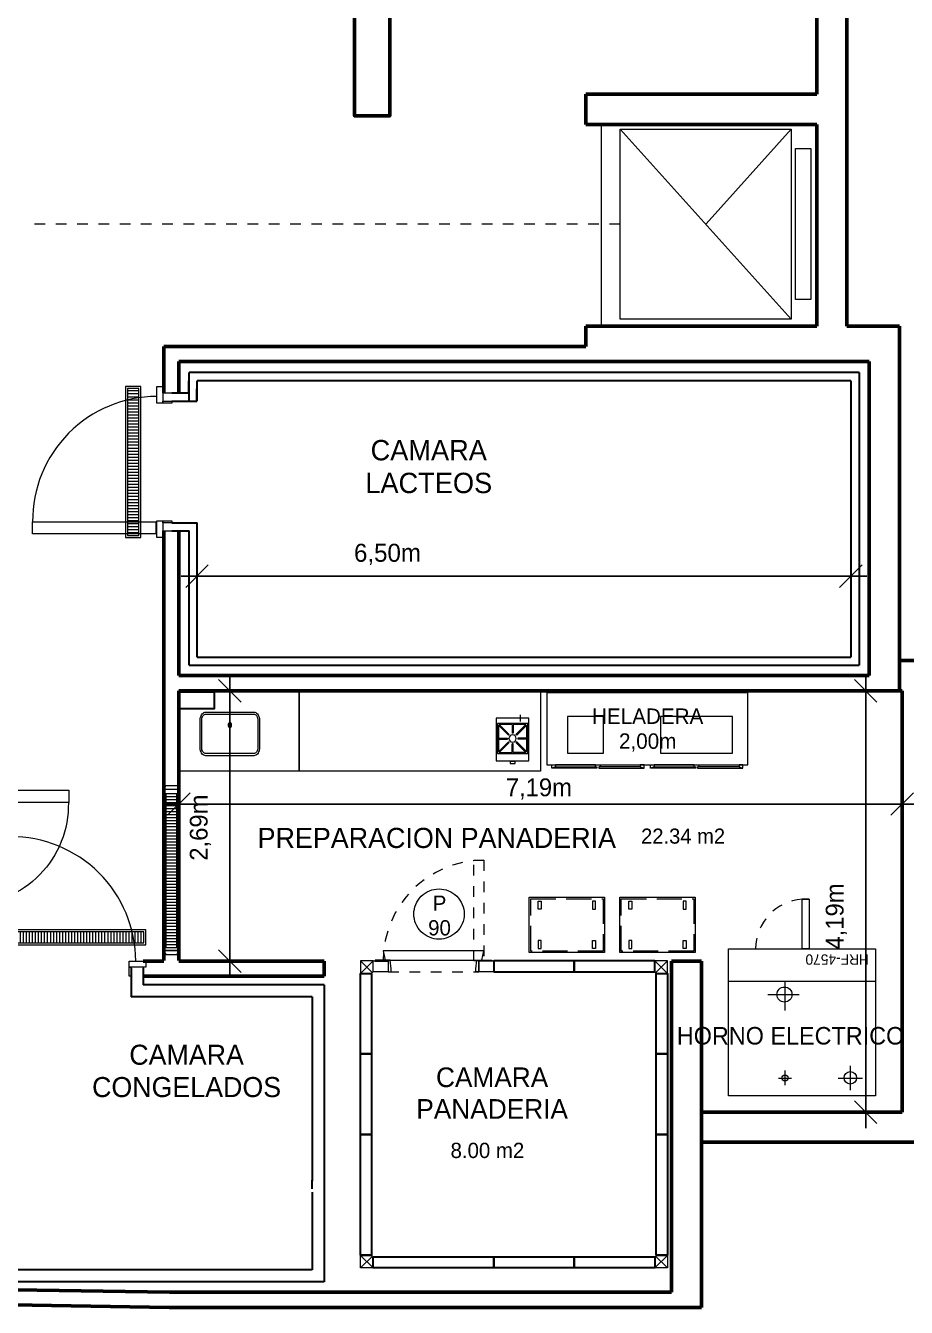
# Model space of a CAD drawing. Header units: metres. Extents: x -5.5 to 74.5, y -93.9 to -36.5.
# Drawn here: x 58.68 to 67.43, y -78.1 to -65.37 of the extents above; entities that cross this region are included whole.
import ezdxf

# ---------------------------------------------------------------- set-up
doc = ezdxf.new("R2010")
doc.units = ezdxf.units.M
doc.header["$LTSCALE"] = 0.508
doc.header["$PDMODE"] = 1
doc.header["$PDSIZE"] = -2
doc.linetypes.add('STYLE_01', pattern=[0.416641, 0.208282, -0.208359])
doc.linetypes.add('STYLE_17', pattern=[0.694427, 0.492096, -0.202332])
for name, color, linetype in [('EQUIP. NUEVO', 7, 'Continuous'), ('EQUIPAMIENTO', 7, 'Continuous'), ('ESTRUCTURA', 7, 'Continuous'), ('MUROS', 7, 'Continuous'), ('Nuevo', 7, 'Continuous'), ('PANELES', 7, 'Continuous'), ('TEXTO', 7, 'Continuous'), ('VARIOS', 7, 'Continuous')]:
    doc.layers.add(name, color=color, linetype=linetype)
doc.styles.add('Arial', font='ARIAL.TTF')
doc.styles.add('Futura', font='')
doc.styles.add('Geneva', font='')
doc.styles.get('Futura').set_extended_font_data('Futura')
doc.styles.get('Geneva').set_extended_font_data('Geneva')
doc.dimstyles.new('Arch', dxfattribs={"dimtxt": 0.179036, "dimasz": 0.224482, "dimexe": 0.3175, "dimexo": 0.15875, "dimgap": 0.001587, "dimtad": 1, "dimzin": 3, "dimtxsty": 'Geneva', "dimblk": 'VW_SLASH', "dimcen": 0, "dimdle": 0.001587, "dimaunit": 1, "dimadec": 1, "dimazin": 0, "dimtfac": 0.8, "dimtix": 1, "dimtmove": 0, "dimatfit": 0, "dimldrblk": 'VW_FILLEDARROW-1', "dimfxl": 1, "dimfrac": 2, "dimtolj": 1, "dimtzin": 3, "dimarcsym": 0})

# ---------------------------------------------------------------- blocks, each defined once
blk = doc.blocks.new('P.S.11_1200')
at = {"color": 0, "linetype": 'Continuous', "lineweight": 30}
blk.add_lwpolyline([(-0.6, 0.055), (0.6, 0.055), (0.6, -0.055), (-0.6, -0.055)], close=True, dxfattribs=at)
blk = doc.blocks.new('Group')
at = {"color": 0, "linetype": 'Continuous', "lineweight": 9}
for p, q in [((0.062501, 0.0625), (-0.0625, -0.0625)), ((-0.062499, 0.0625), (0.051893, -0.051892))]:
    blk.add_line(p, q, dxfattribs=at)
at = {"color": 0, "linetype": 'Continuous', "lineweight": 20, "flags": 128}
blk.add_lwpolyline([(-0.062499, 0.0625), (-0.062499, -0.0625), (0.0475, -0.0625, -0.075687018), (0.048183, -0.058029, -0.328077305), (0.062501, -0.047501), (0.062501, 0.0625)], format="xyb", close=True, dxfattribs=at)
blk = doc.blocks.new('E.11_2')
at = {"color": 0}
blk.add_blockref('Group', (0, 0), dxfattribs=at)
blk = doc.blocks.new('P.S.11_800')
at = {"color": 0, "linetype": 'Continuous', "lineweight": 30}
blk.add_lwpolyline([(-0.4, 0.055), (0.4, 0.055), (0.4, -0.055), (-0.4, -0.055)], close=True, dxfattribs=at)
blk = doc.blocks.new('Group-1')
at = {"color": 0, "linetype": 'Continuous', "lineweight": 9, "flags": 128}
blk.add_lwpolyline([(-0.195, 0.02, -0.414214), (0.055, 0.27, -0.414214), (0.305, 0.02, -0.414214), (0.055, -0.23, -0.414214)], format="xyb", close=True, dxfattribs=at)
at = {"color": 0, "insert": (0.06, 0.204), "char_height": 0.1517, "width": 0.58694, "attachment_point": 2, "line_spacing_factor": 0.96736, "style": 'Futura'}
blk.add_mtext('P\\P90', dxfattribs=at)
blk = doc.blocks.new('Group-2')
at = {"color": 0, "linetype": 'Continuous', "lineweight": 20}
blk.add_lwpolyline([(0.45, -0.445), (0.6, -0.445), (0.6, -0.555), (0.45, -0.555)], close=True, dxfattribs=at)
blk = doc.blocks.new('Group-3')
at = {"color": 0, "linetype": 'Continuous', "lineweight": 20}
blk.add_lwpolyline([(-0.6, -0.445), (-0.45, -0.445), (-0.45, -0.555), (-0.6, -0.555)], close=True, dxfattribs=at)
blk = doc.blocks.new('P.90.11')
at = {"color": 0, "linetype": 'STYLE_01', "lineweight": 9}
blk.add_line((-0.45, -0.555), (0.45, -0.555), dxfattribs=at)
blk.add_lwpolyline([(0.5, 0.555), (0.5, -0.445), (0.4, -0.445), (0.4, 0.555)], close=True, dxfattribs=at)
at = {"color": 0, "linetype": 'Continuous', "lineweight": 20}
for points in [[(0.5, -0.345), (0.30393, -0.345), (-0.49997, -0.345), (-0.48037, -0.43773), (0.28432, -0.43773), (0.48039, -0.43773)], [(-0.42, -0.555), (-0.42, -0.52302), (-0.43, -0.43773), (-0.58, -0.43773), (-0.58, -0.44839), (-0.45, -0.44839), (-0.45, -0.44839), (-0.45, -0.555)], [(0.42, -0.555), (0.42, -0.52302), (0.43, -0.43773), (0.58, -0.43773), (0.58, -0.44839), (0.45, -0.44839), (0.45, -0.44839), (0.45, -0.555)]]:
    blk.add_lwpolyline(points, close=True, dxfattribs=at)
at = {"color": 0, "linetype": 'STYLE_01', "lineweight": 5}
blk.add_arc((0.5, -0.445), 1, 90, 180, dxfattribs=at)
at = {"color": 0}
for name in ['Group-1', 'Group-3', 'Group-2']:
    blk.add_blockref(name, (0, 0), dxfattribs=at)
blk = doc.blocks.new('Group-19')
at = {"color": 0, "linetype": 'Continuous', "lineweight": 5}
for points in [[(23.861, -5.448), (23.865, -5.444), (23.874, -5.444), (23.882, -5.451), (23.887, -5.462), (23.887, -5.475), (23.882, -5.486), (23.874, -5.492), (23.865, -5.492), (23.857, -5.486), (23.852, -5.475), (23.852, -5.462), (23.857, -5.451), (23.861, -5.448)], [(23.864, -5.455), (23.867, -5.453), (23.873, -5.453), (23.879, -5.457), (23.882, -5.464), (23.882, -5.472), (23.879, -5.479), (23.873, -5.483), (23.867, -5.483), (23.861, -5.479), (23.858, -5.472), (23.858, -5.464), (23.861, -5.457), (23.864, -5.455)]]:
    blk.add_open_spline(points, degree=2, dxfattribs=at)
blk = doc.blocks.new('Group-20')
at = {"color": 0, "linetype": 'Continuous', "lineweight": 5}
for p, q in [((23.629987, -5.339382), (24.107987, -5.339382)), ((23.868987, -5.513382), (23.868987, -5.273382)), ((23.574987, -5.697382), (23.574987, -5.415382)), ((23.589987, -5.396382), (23.595987, -5.388382)), ((23.589987, -5.405382), (23.589987, -5.396382)), ((23.589987, -5.415382), (23.589987, -5.405382)), ((23.589987, -5.697382), (23.589987, -5.415382)), ((23.595987, -5.388382), (23.599987, -5.380382)), ((23.599987, -5.380382), (23.602987, -5.373382)), ((23.602987, -5.373382), (23.611987, -5.368382)), ((23.611987, -5.368382), (23.615987, -5.364382)), ((23.615987, -5.364382), (23.622987, -5.361382)), ((23.622987, -5.361382), (23.629987, -5.360382)), ((23.629987, -5.360382), (24.107987, -5.360382)), ((24.107987, -5.360382), (24.113987, -5.361382)), ((24.113987, -5.361382), (24.120987, -5.364382)), ((24.120987, -5.364382), (24.127987, -5.368382)), ((24.127987, -5.368382), (24.132987, -5.373382)), ((24.132987, -5.373382), (24.137987, -5.380382)), ((24.137987, -5.380382), (24.141987, -5.388382)), ((24.141987, -5.388382), (24.142987, -5.396382)), ((24.142987, -5.396382), (24.145987, -5.405382)), ((24.145987, -5.405382), (24.147987, -5.415382)), ((24.147987, -5.415382), (24.147987, -5.697382)), ((24.162987, -5.415382), (24.162987, -5.697382)), ((23.589987, -5.707382), (23.589987, -5.697382)), ((23.589987, -5.716382), (23.589987, -5.707382)), ((23.595987, -5.725382), (23.589987, -5.716382)), ((23.599987, -5.732382), (23.595987, -5.725382)), ((24.141987, -5.725382), (24.137987, -5.732382)), ((24.142987, -5.716382), (24.141987, -5.725382)), ((24.145987, -5.707382), (24.142987, -5.716382)), ((24.147987, -5.697382), (24.145987, -5.707382)), ((23.602987, -5.739382), (23.599987, -5.732382)), ((23.611987, -5.744382), (23.602987, -5.739382)), ((23.615987, -5.748382), (23.611987, -5.744382)), ((23.622987, -5.751382), (23.615987, -5.748382)), ((23.629987, -5.752382), (23.622987, -5.751382)), ((23.868987, -5.752382), (23.629987, -5.752382)), ((24.107987, -5.773382), (23.629987, -5.773382)), ((24.107987, -5.752382), (23.868987, -5.752382)), ((24.113987, -5.751382), (24.107987, -5.752382)), ((24.120987, -5.748382), (24.113987, -5.751382)), ((24.127987, -5.744382), (24.120987, -5.748382)), ((24.132987, -5.739382), (24.127987, -5.744382)), ((24.137987, -5.732382), (24.132987, -5.739382))]:
    blk.add_line(p, q, dxfattribs=at)
for points in [[(23.574987, -5.415382), (23.574987, -5.402382), (23.577987, -5.389382), (23.582987, -5.377382), (23.587987, -5.366382), (23.594987, -5.356382), (23.602987, -5.349382), (23.611987, -5.343382), (23.620987, -5.340382), (23.629987, -5.339382)], [(24.107987, -5.339382), (24.116987, -5.340382), (24.125987, -5.343382), (24.134987, -5.349382), (24.142987, -5.356382), (24.149987, -5.366382), (24.154987, -5.377382), (24.159987, -5.389382), (24.162987, -5.402382), (24.162987, -5.415382)], [(23.629987, -5.773382), (23.620987, -5.772382), (23.611987, -5.769382), (23.602987, -5.763382), (23.594987, -5.756382), (23.587987, -5.746382), (23.582987, -5.735382), (23.577987, -5.723382), (23.574987, -5.711382), (23.574987, -5.697382)], [(24.162987, -5.697382), (24.159987, -5.723382), (24.154987, -5.735382), (24.149987, -5.746382), (24.142987, -5.756382), (24.134987, -5.763382), (24.125987, -5.769382), (24.116987, -5.772382), (24.107987, -5.773382)]]:
    blk.add_lwpolyline(points, dxfattribs=at)
at = {"color": 0}
blk.add_blockref('Group-19', (0, 0), dxfattribs=at)
blk = doc.blocks.new('*D60')
at = {"color": 0, "linetype": 'Continuous', "lineweight": -2}
for p, q in [((60.384, -71.481), (60.384, -70.519)), ((66.884, -71.481), (66.884, -70.519)), ((60.225, -70.836), (60.384, -70.836)), ((60.384, -70.836), (66.884, -70.836)), ((66.884, -70.836), (67.042, -70.836))]:
    blk.add_line(p, q, dxfattribs=at)
at = {"color": 0, "linetype": 'Continuous', "lineweight": 20}
for p, q in [((60.496, -70.724), (60.271, -70.948)), ((66.771, -70.948), (66.996, -70.724))]:
    blk.add_line(p, q, dxfattribs=at)
at = {"layer": 'Defpoints', "color": 0, "lineweight": 0}
for p in [(60.384, -70.836), (60.384, -71.64), (66.884, -71.64)]:
    blk.add_point(p, dxfattribs=at)
at = {"color": 0, "insert": (61.944, -70.515), "char_height": 0.179, "attachment_point": 1, "line_spacing_factor": 0.96736, "style": 'Geneva'}
blk.add_mtext('6,50m', dxfattribs=at)
blk = doc.blocks.new('VW_FILLEDARROW-1')
at = {"color": 0, "lineweight": -2}
blk.add_solid([(0, 0), (-0.9, -0.241), (-0.9, 0.241)], dxfattribs=at)
blk = doc.blocks.new('VW_SLASH')
at = {"color": 0, "linetype": 'ByBlock', "lineweight": -2}
blk.add_line((0, 0), (-1, 0), dxfattribs=at)
at = {"color": 0, "linetype": 'ByBlock', "lineweight": 20}
blk.add_line((-0.5, -0.5), (0.5, 0.5), dxfattribs=at)
blk = doc.blocks.new('Group-35')
at = {"color": 0, "linetype": 'Continuous', "lineweight": 5}
blk.add_lwpolyline([(0.04, -0.075), (1.64, -0.075), (1.64, 0.075), (0.04, 0.075)], close=True, dxfattribs=at)
blk = doc.blocks.new('Puerta Secciones')
at = {"color": 0, "linetype": 'Continuous', "lineweight": 20}
for p, q in [((0, 0.06), (0, 0.075)), ((1.68, 0.06), (1.68, 0.075)), ((0, -0.06), (0, -0.075)), ((1.68, -0.06), (1.68, -0.075))]:
    blk.add_line(p, q, dxfattribs=at)
at = {"color": 0, "linetype": 'Continuous', "lineweight": 5}
for p, q in [((0.07, 0.055), (0.07, -0.055)), ((1.6, 0.055), (0.07, 0.055)), ((0.1, 0.055), (0.1, -0.055)), ((0.13, 0.055), (0.13, -0.055)), ((0.16, 0.055), (0.16, -0.055)), ((0.19, 0.055), (0.19, -0.055)), ((0.22, 0.055), (0.22, -0.055)), ((0.25, 0.055), (0.25, -0.055)), ((0.28, 0.055), (0.28, -0.055)), ((0.31, 0.055), (0.31, -0.055)), ((0.34, 0.055), (0.34, -0.055)), ((0.37, 0.055), (0.37, -0.055)), ((0.4, 0.055), (0.4, -0.055)), ((0.43, 0.055), (0.43, -0.055)), ((0.46, 0.055), (0.46, -0.055)), ((0.49, 0.055), (0.49, -0.055)), ((0.52, 0.055), (0.52, -0.055)), ((0.55, 0.055), (0.55, -0.055)), ((0.58, 0.055), (0.58, -0.055)), ((0.61, 0.055), (0.61, -0.055)), ((0.64, 0.055), (0.64, -0.055)), ((0.67, 0.055), (0.67, -0.055)), ((0.7, 0.055), (0.7, -0.055)), ((0.73, 0.055), (0.73, -0.055)), ((0.76, 0.055), (0.76, -0.055)), ((0.79, 0.055), (0.79, -0.055)), ((0.82, 0.055), (0.82, -0.055)), ((0.85, 0.055), (0.85, -0.055)), ((0.88, 0.055), (0.88, -0.055)), ((0.91, 0.055), (0.91, -0.055)), ((0.94, 0.055), (0.94, -0.055)), ((0.97, 0.055), (0.97, -0.055)), ((1, 0.055), (1, -0.055)), ((1.03, 0.055), (1.03, -0.055)), ((1.06, 0.055), (1.06, -0.055)), ((1.09, 0.055), (1.09, -0.055)), ((1.12, 0.055), (1.12, -0.055)), ((1.15, 0.055), (1.15, -0.055)), ((1.18, 0.055), (1.18, -0.055)), ((1.21, 0.055), (1.21, -0.055)), ((1.24, 0.055), (1.24, -0.055)), ((1.27, 0.055), (1.27, -0.055)), ((1.3, 0.055), (1.3, -0.055)), ((1.33, 0.055), (1.33, -0.055)), ((1.36, 0.055), (1.36, -0.055)), ((1.39, 0.055), (1.39, -0.055)), ((1.42, 0.055), (1.42, -0.055)), ((1.45, 0.055), (1.45, -0.055)), ((1.48, 0.055), (1.48, -0.055)), ((1.51, 0.055), (1.51, -0.055)), ((1.54, 0.055), (1.54, -0.055)), ((1.57, 0.055), (1.57, -0.055)), ((1.6, 0.055), (1.6, -0.055)), ((0.07, -0.055), (1.6, -0.055))]:
    blk.add_line(p, q, dxfattribs=at)
at = {"color": 0, "linetype": 'Continuous', "lineweight": 20}
for points in [[(0.04, 0.075), (0.015, 0.075), (0.015, 0.06), (0, 0.06), (0, -0.06), (0.015, -0.06), (0.015, -0.075), (0.04, -0.075)], [(1.64, 0.075), (1.665, 0.075), (1.665, 0.06), (1.68, 0.06), (1.68, -0.06), (1.665, -0.06), (1.665, -0.075), (1.64, -0.075)]]:
    blk.add_lwpolyline(points, close=True, dxfattribs=at)
at = {"color": 0}
blk.add_blockref('Group-35', (0, 0), dxfattribs=at)
blk = doc.blocks.new('Group-117')
at = {"color": 0, "linetype": 'Continuous', "lineweight": 5}
blk.add_lwpolyline([(1.5, 0.445), (0, 0.445), (0, 0.295), (1.5, 0.295)], close=True, dxfattribs=at)
blk = doc.blocks.new('Group-118')
at = {"color": 0, "linetype": 'Continuous', "lineweight": 5}
blk.add_lwpolyline([(1.48, 0.425), (0.02, 0.425), (0.02, 0.315), (1.48, 0.315)], close=True, dxfattribs=at)
blk = doc.blocks.new('Group-119')
at = {"color": 0, "linetype": 'Continuous', "lineweight": 5}
for p, q in [((0.045, 0.315), (0.045, 0.425)), ((0.075, 0.315), (0.075, 0.425)), ((0.105, 0.315), (0.105, 0.425)), ((0.135, 0.315), (0.135, 0.425)), ((0.165, 0.315), (0.165, 0.425)), ((0.195, 0.315), (0.195, 0.425)), ((0.225, 0.315), (0.225, 0.425)), ((0.255, 0.315), (0.255, 0.425)), ((0.285, 0.315), (0.285, 0.425)), ((0.315, 0.315), (0.315, 0.425)), ((0.345, 0.315), (0.345, 0.425)), ((0.375, 0.315), (0.375, 0.425)), ((0.405, 0.315), (0.405, 0.425)), ((0.435, 0.315), (0.435, 0.425)), ((0.465, 0.315), (0.465, 0.425)), ((0.495, 0.315), (0.495, 0.425)), ((0.525, 0.315), (0.525, 0.425)), ((0.555, 0.315), (0.555, 0.425)), ((0.585, 0.315), (0.585, 0.425)), ((0.615, 0.315), (0.615, 0.425)), ((0.645, 0.315), (0.645, 0.425)), ((0.675, 0.315), (0.675, 0.425)), ((0.705, 0.315), (0.705, 0.425)), ((0.735, 0.315), (0.735, 0.425)), ((0.765, 0.315), (0.765, 0.425)), ((0.795, 0.315), (0.795, 0.425)), ((0.825, 0.315), (0.825, 0.425)), ((0.855, 0.315), (0.855, 0.425)), ((0.885, 0.315), (0.885, 0.425)), ((0.915, 0.315), (0.915, 0.425)), ((0.945, 0.315), (0.945, 0.425)), ((0.975, 0.315), (0.975, 0.425)), ((1.005, 0.315), (1.005, 0.425)), ((1.035, 0.315), (1.035, 0.425)), ((1.065, 0.315), (1.065, 0.425)), ((1.095, 0.315), (1.095, 0.425)), ((1.125, 0.315), (1.125, 0.425)), ((1.155, 0.315), (1.155, 0.425)), ((1.185, 0.315), (1.185, 0.425)), ((1.215, 0.315), (1.215, 0.425)), ((1.245, 0.315), (1.245, 0.425)), ((1.275, 0.315), (1.275, 0.425)), ((1.305, 0.315), (1.305, 0.425)), ((1.335, 0.315), (1.335, 0.425)), ((1.365, 0.315), (1.365, 0.425)), ((1.395, 0.315), (1.395, 0.425)), ((1.425, 0.315), (1.425, 0.425)), ((1.455, 0.315), (1.455, 0.425))]:
    blk.add_line(p, q, dxfattribs=at)
at = {"color": 0}
for name in ['Group-117', 'Group-118']:
    blk.add_blockref(name, (0, 0), dxfattribs=at)
blk = doc.blocks.new('Group-120')
at = {"color": 0, "linetype": 'Continuous', "lineweight": 5}
blk.add_lwpolyline([(0.155, 1.37), (0.155, 0.145), (0.035, 0.145), (0.035, 1.37)], close=True, dxfattribs=at)
blk = doc.blocks.new('P Camara 1.47')
at = {"color": 0, "linetype": 'Continuous', "lineweight": 5}
for p, q in [((0.065, 0.075), (0.065, -0.015)), ((1.435, 0.075), (1.435, -0.015))]:
    blk.add_line(p, q, dxfattribs=at)
for points in [[(0, 0.135), (0.165, 0.135), (0.165, 0.075), (0, 0.075)], [(1.335, 0.135), (1.5, 0.135), (1.5, 0.075), (1.335, 0.075)], [(0.145, 0.075), (0.165, 0.075), (0.165, -0.015), (0.145, -0.015)], [(1.335, 0.075), (1.355, 0.075), (1.355, -0.015), (1.335, -0.015)]]:
    blk.add_lwpolyline(points, close=True, dxfattribs=at)
blk.add_arc((0.165, 0.135), 1.235, 0, 90.4639, dxfattribs=at)
at = {"color": 0}
for name in ['Group-120', 'Group-119']:
    blk.add_blockref(name, (0, 0), dxfattribs=at)
blk = doc.blocks.new('Group-125')
at = {"color": 0, "linetype": 'Continuous', "lineweight": 5}
blk.add_lwpolyline([(1.475, 0.46), (-0.025, 0.46), (-0.025, 0.31), (1.475, 0.31)], close=True, dxfattribs=at)
blk = doc.blocks.new('Group-126')
at = {"color": 0, "linetype": 'Continuous', "lineweight": 5}
blk.add_lwpolyline([(1.455, 0.44), (-0.005, 0.44), (-0.005, 0.33), (1.455, 0.33)], close=True, dxfattribs=at)
blk = doc.blocks.new('Group-127')
at = {"color": 0, "linetype": 'Continuous', "lineweight": 5}
for p, q in [((0.02, 0.33), (0.02, 0.44)), ((0.05, 0.33), (0.05, 0.44)), ((0.08, 0.33), (0.08, 0.44)), ((0.11, 0.33), (0.11, 0.44)), ((0.14, 0.33), (0.14, 0.44)), ((0.17, 0.33), (0.17, 0.44)), ((0.2, 0.33), (0.2, 0.44)), ((0.23, 0.33), (0.23, 0.44)), ((0.26, 0.33), (0.26, 0.44)), ((0.29, 0.33), (0.29, 0.44)), ((0.32, 0.33), (0.32, 0.44)), ((0.35, 0.33), (0.35, 0.44)), ((0.38, 0.33), (0.38, 0.44)), ((0.41, 0.33), (0.41, 0.44)), ((0.44, 0.33), (0.44, 0.44)), ((0.47, 0.33), (0.47, 0.44)), ((0.5, 0.33), (0.5, 0.44)), ((0.53, 0.33), (0.53, 0.44)), ((0.56, 0.33), (0.56, 0.44)), ((0.59, 0.33), (0.59, 0.44)), ((0.62, 0.33), (0.62, 0.44)), ((0.65, 0.33), (0.65, 0.44)), ((0.68, 0.33), (0.68, 0.44)), ((0.71, 0.33), (0.71, 0.44)), ((0.74, 0.33), (0.74, 0.44)), ((0.77, 0.33), (0.77, 0.44)), ((0.8, 0.33), (0.8, 0.44)), ((0.83, 0.33), (0.83, 0.44)), ((0.86, 0.33), (0.86, 0.44)), ((0.89, 0.33), (0.89, 0.44)), ((0.92, 0.33), (0.92, 0.44)), ((0.95, 0.33), (0.95, 0.44)), ((0.98, 0.33), (0.98, 0.44)), ((1.01, 0.33), (1.01, 0.44)), ((1.04, 0.33), (1.04, 0.44)), ((1.07, 0.33), (1.07, 0.44)), ((1.1, 0.33), (1.1, 0.44)), ((1.13, 0.33), (1.13, 0.44)), ((1.16, 0.33), (1.16, 0.44)), ((1.19, 0.33), (1.19, 0.44)), ((1.22, 0.33), (1.22, 0.44)), ((1.25, 0.33), (1.25, 0.44)), ((1.28, 0.33), (1.28, 0.44)), ((1.31, 0.33), (1.31, 0.44)), ((1.34, 0.33), (1.34, 0.44)), ((1.37, 0.33), (1.37, 0.44)), ((1.4, 0.33), (1.4, 0.44)), ((1.43, 0.33), (1.43, 0.44))]:
    blk.add_line(p, q, dxfattribs=at)
at = {"color": 0}
for name in ['Group-125', 'Group-126']:
    blk.add_blockref(name, (0, 0), dxfattribs=at)
blk = doc.blocks.new('Group-128')
at = {"color": 0, "linetype": 'Continuous', "lineweight": 5}
blk.add_lwpolyline([(0.13, 1.385), (0.13, 0.16), (0.01, 0.16), (0.01, 1.385)], close=True, dxfattribs=at)
blk = doc.blocks.new('Group-129')
at = {"color": 0, "linetype": 'Continuous', "lineweight": 5}
for p, q in [((0, 0.09), (0, 0)), ((1.45, 0.09), (1.45, 0))]:
    blk.add_line(p, q, dxfattribs=at)
for points in [[(-0.025, 0.15), (0.14, 0.15), (0.14, 0.09), (-0.025, 0.09)], [(1.31, 0.15), (1.475, 0.15), (1.475, 0.09), (1.31, 0.09)], [(0.12, 0.09), (0.14, 0.09), (0.14, 0), (0.12, 0)], [(1.31, 0.09), (1.33, 0.09), (1.33, 0), (1.31, 0)]]:
    blk.add_lwpolyline(points, close=True, dxfattribs=at)
blk.add_arc((0.14, 0.15), 1.235, 0, 90.4639, dxfattribs=at)
at = {"color": 0}
for name in ['Group-128', 'Group-127']:
    blk.add_blockref(name, (0, 0), dxfattribs=at)
blk = doc.blocks.new('PIE 117_12')
at = {"color": 0}
blk.add_blockref('Group-129', (0, 0), dxfattribs=at)
blk = doc.blocks.new('Group-30')
at = {"color": 0, "linetype": 'Continuous', "lineweight": 5}
blk.add_lwpolyline([(-1.325, 0.455), (0.005, 0.455), (0.005, 0.305), (-1.325, 0.305)], close=True, dxfattribs=at)
blk = doc.blocks.new('Group-31')
at = {"color": 0, "linetype": 'Continuous', "lineweight": 5}
blk.add_lwpolyline([(-1.305, 0.435), (-0.015, 0.435), (-0.015, 0.325), (-1.305, 0.325)], close=True, dxfattribs=at)
blk = doc.blocks.new('Group-32')
at = {"color": 0, "linetype": 'Continuous', "lineweight": 5}
blk.add_lwpolyline([(-0.15, 1.14), (-0.15, 0.155), (-0.03, 0.155), (-0.03, 1.14)], close=True, dxfattribs=at)
blk = doc.blocks.new('Group-33')
at = {"color": 0, "linetype": 'Continuous', "lineweight": 5}
for p, q in [((-1.27, 0.325), (-1.27, 0.435)), ((-1.24, 0.325), (-1.24, 0.435)), ((-1.21, 0.325), (-1.21, 0.435)), ((-1.18, 0.325), (-1.18, 0.435)), ((-1.15, 0.325), (-1.15, 0.435)), ((-1.12, 0.325), (-1.12, 0.435)), ((-1.09, 0.325), (-1.09, 0.435)), ((-1.06, 0.325), (-1.06, 0.435)), ((-1.03, 0.325), (-1.03, 0.435)), ((-1, 0.325), (-1, 0.435)), ((-0.97, 0.325), (-0.97, 0.435)), ((-0.94, 0.325), (-0.94, 0.435)), ((-0.91, 0.325), (-0.91, 0.435)), ((-0.88, 0.325), (-0.88, 0.435)), ((-0.85, 0.325), (-0.85, 0.435)), ((-0.82, 0.325), (-0.82, 0.435)), ((-0.79, 0.325), (-0.79, 0.435)), ((-0.76, 0.325), (-0.76, 0.435)), ((-0.73, 0.325), (-0.73, 0.435)), ((-0.7, 0.325), (-0.7, 0.435)), ((-0.67, 0.325), (-0.67, 0.435)), ((-0.64, 0.325), (-0.64, 0.435)), ((-0.61, 0.325), (-0.61, 0.435)), ((-0.58, 0.325), (-0.58, 0.435)), ((-0.55, 0.325), (-0.55, 0.435)), ((-0.52, 0.325), (-0.52, 0.435)), ((-0.49, 0.325), (-0.49, 0.435)), ((-0.46, 0.325), (-0.46, 0.435)), ((-0.43, 0.325), (-0.43, 0.435)), ((-0.4, 0.325), (-0.4, 0.435)), ((-0.37, 0.325), (-0.37, 0.435)), ((-0.34, 0.325), (-0.34, 0.435)), ((-0.31, 0.325), (-0.31, 0.435)), ((-0.28, 0.325), (-0.28, 0.435)), ((-0.25, 0.325), (-0.25, 0.435)), ((-0.22, 0.325), (-0.22, 0.435)), ((-0.19, 0.325), (-0.19, 0.435)), ((-0.16, 0.325), (-0.16, 0.435)), ((-0.13, 0.325), (-0.13, 0.435)), ((-0.1, 0.325), (-0.1, 0.435)), ((-0.07, 0.325), (-0.07, 0.435)), ((-0.04, 0.325), (-0.04, 0.435)), ((-1.26, 0.085), (-1.26, -0.005)), ((-0.06, 0.085), (-0.06, -0.005))]:
    blk.add_line(p, q, dxfattribs=at)
for points in [[(-1.16, 0.145), (-1.325, 0.145), (-1.325, 0.085), (-1.16, 0.085)], [(0.005, 0.145), (-0.16, 0.145), (-0.16, 0.085), (0.005, 0.085)], [(-1.16, 0.085), (-1.18, 0.085), (-1.18, -0.005), (-1.16, -0.005)], [(-0.14, 0.085), (-0.16, 0.085), (-0.16, -0.005), (-0.14, -0.005)]]:
    blk.add_lwpolyline(points, close=True, dxfattribs=at)
blk.add_arc((-0.17, 0.135), 1, 88.9972, 179.427, dxfattribs=at)
at = {"color": 0}
for name in ['Group-32', 'Group-30', 'Group-31']:
    blk.add_blockref(name, (0, 0), dxfattribs=at)
blk = doc.blocks.new('Group-34')
at = {"color": 0}
blk.add_blockref('Group-33', (0, 0), dxfattribs=at)
blk = doc.blocks.new('PIE 100')
at = {"color": 0}
blk.add_blockref('Group-34', (0, 0), dxfattribs=at)
blk = doc.blocks.new('HRF-4570')
at = {"color": 0, "linetype": 'Continuous', "lineweight": 9}
for p, q in [((0.25, 1.148404), (0.25, 1.388404)), ((0.9, 1.193404), (0.9, 1.338404)), ((0.37, 1.268404), (0.13, 1.268404)), ((0.964538, 1.268404), (0.834538, 1.268404)), ((0.9, 0.308404), (0.9, 0.598404)), ((1.069538, 0.439073), (0.759538, 0.439073)), ((0, 0.308404), (1.46, 0.308404))]:
    blk.add_line(p, q, dxfattribs=at)
for points in [[(0, 1.446073), (1.46, 1.446073), (1.46, -0.013927), (0, -0.013927)], [(0.659538, -0.013927), (0.73, -0.013927), (0.73, -0.508927), (0.659538, -0.508927)]]:
    blk.add_lwpolyline(points, close=True, dxfattribs=at)
at = {"color": 0, "linetype": 'STYLE_01', "lineweight": 9, "flags": 128}
blk.add_lwpolyline([(0.73, -0.508927, 0.393551798), (1.191021, -0.013927), (0.73, -0.013927)], format="xyb", close=True, dxfattribs=at)
at = {"color": 0, "linetype": 'Continuous', "lineweight": 9, "flags": 128}
blk.add_lwpolyline([(0.659622, -0.508927, 0.017805668), (0.694769, -0.510179, 0.017762836), (0.73, -0.508927)], format="xyb", close=True, dxfattribs=at)
at = {"color": 0, "linetype": 'Continuous', "lineweight": 9}
for centre, radius in [((0.25, 1.266073), 0.062331), ((0.9, 1.268404), 0.030854), ((0.904538, 0.439073), 0.075)]:
    blk.add_circle(centre, radius, dxfattribs=at)
at = {"color": 0, "insert": (0.064538, 0.142146), "char_height": 0.1022807, "attachment_point": 1, "line_spacing_factor": 0.96736, "style": 'Futura'}
blk.add_mtext('HRF-4570', dxfattribs=at)
blk = doc.blocks.new('Group-152')
at = {"color": 0, "linetype": 'Continuous', "lineweight": 5}
for p, q in [((27.747987, 0.451618), (29.447987, -1.438382)), ((28.602987, -0.488382), (29.447987, 0.451618))]:
    blk.add_line(p, q, dxfattribs=at)
blk.add_lwpolyline([(27.747987, 0.451618), (29.447987, 0.451618), (29.447987, -1.438382), (27.747987, -1.438382)], close=True, dxfattribs=at)
blk = doc.blocks.new('Group-186')
at = {"color": 0, "linetype": 'Continuous', "lineweight": 9}
for p, q in [((27.106722, -5.883082), (27.069842, -5.898382)), ((27.503042, -5.883082), (27.503042, -5.862682)), ((27.552322, -5.883082), (27.552322, -5.862682)), ((27.948802, -5.883082), (27.985682, -5.898382)), ((28.088002, -5.883082), (28.051202, -5.898382)), ((28.484402, -5.883082), (28.484402, -5.862682)), ((28.533682, -5.883082), (28.533682, -5.862682)), ((28.930162, -5.883082), (28.967042, -5.898382))]:
    blk.add_line(p, q, dxfattribs=at)
at = {"color": 0, "linetype": 'Continuous', "lineweight": 9, "flags": 128}
for points in [[(27.018802, -5.862682), (29.018802, -5.862682), (29.018802, -5.148382), (27.018802, -5.148382)], [(27.225282, -5.747582), (27.583202, -5.747582), (27.583202, -5.385282), (27.225282, -5.385282)], [(28.149202, -5.747582), (28.864962, -5.747582), (28.864962, -5.385282), (28.149202, -5.385282)], [(27.069842, -5.883082), (27.069842, -5.862682), (27.106722, -5.862682), (27.106722, -5.883082), (27.518082, -5.883082), (27.518082, -5.898382), (27.069842, -5.898382)], [(27.985682, -5.883082), (27.985682, -5.862682), (27.948802, -5.862682), (27.948802, -5.883082), (27.537442, -5.883082), (27.537442, -5.898382), (27.985682, -5.898382)], [(28.051202, -5.883082), (28.051202, -5.862682), (28.088002, -5.862682), (28.088002, -5.883082), (28.499282, -5.883082), (28.499282, -5.898382), (28.051202, -5.898382)], [(28.967042, -5.883082), (28.967042, -5.862682), (28.930162, -5.862682), (28.930162, -5.883082), (28.518722, -5.883082), (28.518722, -5.898382), (28.967042, -5.898382)]]:
    blk.add_lwpolyline(points, close=True, dxfattribs=at)
blk = doc.blocks.new('Group-187')
at = {"color": 0, "linetype": 'Continuous', "lineweight": 9}
blk.add_line((27.106722, -5.883082), (27.069842, -5.898382), dxfattribs=at)
for points in [[(27.106722, -5.862682), (27.106722, -5.883082), (27.518082, -5.883082), (27.518082, -5.898382), (27.069842, -5.898382), (27.069842, -5.862682)], [(27.106722, -5.883082), (27.503042, -5.883082), (27.503042, -5.862682), (27.106722, -5.862682)]]:
    blk.add_lwpolyline(points, close=True, dxfattribs=at)
blk = doc.blocks.new('Group-188')
at = {"color": 0, "linetype": 'Continuous', "lineweight": 9}
blk.add_line((27.948802, -5.883082), (27.985682, -5.898382), dxfattribs=at)
for points in [[(27.948802, -5.862682), (27.948802, -5.883082), (27.537442, -5.883082), (27.537442, -5.898382), (27.985682, -5.898382), (27.985682, -5.862682)], [(27.948802, -5.883082), (27.552482, -5.883082), (27.552482, -5.862682), (27.948802, -5.862682)]]:
    blk.add_lwpolyline(points, close=True, dxfattribs=at)
blk = doc.blocks.new('Group-189')
at = {"color": 0, "linetype": 'Continuous', "lineweight": 9}
blk.add_line((28.930162, -5.883082), (28.967042, -5.898382), dxfattribs=at)
for points in [[(28.930162, -5.862682), (28.930162, -5.883082), (28.518722, -5.883082), (28.518722, -5.898382), (28.967042, -5.898382), (28.967042, -5.862682)], [(28.930162, -5.883082), (28.533762, -5.883082), (28.533762, -5.862682), (28.930162, -5.862682)]]:
    blk.add_lwpolyline(points, close=True, dxfattribs=at)
blk = doc.blocks.new('Group-190')
at = {"color": 0, "linetype": 'Continuous', "lineweight": 9}
blk.add_line((28.088002, -5.883082), (28.051202, -5.898382), dxfattribs=at)
for points in [[(28.088002, -5.862682), (28.088002, -5.883082), (28.499442, -5.883082), (28.499442, -5.898382), (28.051202, -5.898382), (28.051202, -5.862682)], [(28.088002, -5.883082), (28.484402, -5.883082), (28.484402, -5.862682), (28.088002, -5.862682)]]:
    blk.add_lwpolyline(points, close=True, dxfattribs=at)
blk = doc.blocks.new('Group-191')
at = {"color": 0, "linetype": 'Continuous', "lineweight": 9}
blk.add_lwpolyline([(27.018802, -5.862682), (29.018802, -5.862682), (29.018802, -5.148382), (27.018802, -5.148382)], close=True, dxfattribs=at)
at = {"color": 0}
for name in ['Group-186', 'Group-187', 'Group-188', 'Group-190', 'Group-189']:
    blk.add_blockref(name, (0, 0), dxfattribs=at)
blk = doc.blocks.new('Group-192')
at = {"color": 0, "linetype": 'STYLE_01', "lineweight": 5}
blk.add_line((0.085, 0.393), (0.085, 0.457), dxfattribs=at)
at = {"color": 0, "linetype": 'Continuous', "lineweight": 5}
for p, q in [((0.0225, 0.3554), (0.1219, 0.256)), ((0.0225, 0.2275), (0.0225, 0.3554)), ((0.0296, 0.3625), (0.129, 0.2631)), ((0.0296, 0.3625), (0.1575, 0.3625)), ((0.1219, 0.256), (0.129, 0.2631)), ((0.1575, 0.3625), (0.1575, 0.2749)), ((0.1575, 0.2749), (0.1675, 0.2749)), ((0.1675, 0.3625), (0.1675, 0.2749)), ((0.1675, 0.3625), (0.2954, 0.3625)), ((0.2954, 0.3625), (0.196, 0.2631)), ((0.196, 0.2631), (0.2031, 0.256)), ((0.3025, 0.3554), (0.2031, 0.256)), ((0.3025, 0.3554), (0.3025, 0.2275)), ((0.0225, 0.2275), (0.1101, 0.2275)), ((0.0225, 0.0896), (0.0225, 0.2175)), ((0.0225, 0.2175), (0.1101, 0.2175)), ((0.0225, 0.0896), (0.1219, 0.189)), ((0.0296, 0.0825), (0.129, 0.1819)), ((0.1101, 0.2275), (0.1101, 0.2175)), ((0.1219, 0.189), (0.129, 0.1819)), ((0.1575, 0.0825), (0.1575, 0.1701)), ((0.1575, 0.1701), (0.1675, 0.1701)), ((0.1675, 0.0825), (0.1675, 0.1701)), ((0.196, 0.1819), (0.2031, 0.189)), ((0.2954, 0.0825), (0.196, 0.1819)), ((0.3025, 0.0896), (0.2031, 0.189)), ((0.3025, 0.2275), (0.2149, 0.2275)), ((0.2149, 0.2275), (0.2149, 0.2175)), ((0.3025, 0.2175), (0.2149, 0.2175)), ((0.3025, 0.2175), (0.3025, 0.0896)), ((0.0296, 0.0825), (0.1575, 0.0825)), ((0.2954, 0.0825), (0.1675, 0.0825))]:
    blk.add_line(p, q, dxfattribs=at)
at = {"color": 0, "linetype": 'Continuous', "lineweight": 9}
blk.add_lwpolyline([(0, 0.425), (0.325, 0.425), (0.325, 0), (0, 0)], close=True, dxfattribs=at)
at = {"color": 0, "linetype": 'Continuous', "lineweight": 5}
for points in [[(0.0125, 0.3725), (0.3125, 0.3725), (0.3125, 0.0725), (0.0125, 0.0725)], [(0.1375, -0.005), (0.1875, -0.005), (0.1875, -0.025), (0.1375, -0.025)]]:
    blk.add_lwpolyline(points, close=True, dxfattribs=at)
blk.add_circle((0.1625, 0.2225), 0.0361, dxfattribs=at)
blk = doc.blocks.new('Anafe 1 hornalla')
at = {"color": 0}
blk.add_blockref('Group-192', (0, 0), dxfattribs=at)
blk = doc.blocks.new('Group-193')
at = {"color": 0, "linetype": 'Continuous', "lineweight": 9}
blk.add_lwpolyline([(27.744288, -7.178383), (28.494288, -7.178383), (28.494288, -7.728383), (27.744288, -7.728383)], close=True, dxfattribs=at)
at = {"color": 0, "linetype": 'STYLE_17', "lineweight": 9}
blk.add_lwpolyline([(27.759288, -7.193383), (28.479288, -7.193383), (28.479288, -7.713383), (27.759288, -7.713383)], close=True, dxfattribs=at)
at = {"color": 0, "linetype": 'Continuous', "lineweight": 5}
for points in [[(27.834288, -7.298383), (27.834288, -7.218383), (27.864288, -7.218383), (27.864288, -7.298383)], [(28.374288, -7.218383), (28.374288, -7.298383), (28.404288, -7.298383), (28.404288, -7.218383)], [(27.864288, -7.688383), (27.864288, -7.608383), (27.834288, -7.608383), (27.834288, -7.688383)], [(28.374288, -7.608383), (28.404288, -7.608383), (28.404288, -7.688383), (28.374288, -7.688383)]]:
    blk.add_lwpolyline(points, close=True, dxfattribs=at)
blk = doc.blocks.new('*D350')
at = {"color": 0, "linetype": 'Continuous', "lineweight": -2}
for p, q in [((60.204, -72.144), (60.204, -73.418)), ((67.394, -72.133), (67.394, -73.418)), ((60.045, -73.1), (60.204, -73.1)), ((60.204, -73.1), (67.394, -73.1)), ((67.394, -73.1), (67.552, -73.1))]:
    blk.add_line(p, q, dxfattribs=at)
at = {"color": 0, "linetype": 'Continuous', "lineweight": 20}
for p, q in [((60.316, -72.988), (60.091, -73.212)), ((67.281, -73.212), (67.506, -72.988))]:
    blk.add_line(p, q, dxfattribs=at)
at = {"layer": 'Defpoints', "color": 0, "lineweight": 0}
for p in [(60.204, -71.985), (67.394, -71.975), (60.204, -73.1)]:
    blk.add_point(p, dxfattribs=at)
at = {"color": 0, "insert": (63.453, -72.846), "char_height": 0.1768, "attachment_point": 1, "line_spacing_factor": 0.96736, "style": 'Geneva'}
blk.add_mtext('7,19m', dxfattribs=at)
blk = doc.blocks.new('*D351')
at = {"color": 0, "linetype": 'Continuous', "lineweight": 20}
for p, q in [((67.142, -72.087), (66.918, -71.862)), ((66.918, -76.048), (67.142, -76.272))]:
    blk.add_line(p, q, dxfattribs=at)
at = {"color": 0, "linetype": 'Continuous', "lineweight": -2}
for p, q in [((67.03, -71.975), (67.03, -71.816)), ((67.235, -71.975), (66.713, -71.975)), ((67.03, -76.16), (67.03, -71.975)), ((67.235, -76.16), (66.713, -76.16)), ((67.03, -76.319), (67.03, -76.16))]:
    blk.add_line(p, q, dxfattribs=at)
at = {"layer": 'Defpoints', "color": 0, "lineweight": 0}
for p in [(67.394, -71.975), (67.03, -76.16), (67.394, -76.16)]:
    blk.add_point(p, dxfattribs=at)
at = {"color": 0, "insert": (66.633, -74.546), "char_height": 0.1768, "attachment_point": 1, "rotation": 90, "line_spacing_factor": 0.96736, "style": 'Geneva'}
blk.add_mtext('4,19m', dxfattribs=at)
blk = doc.blocks.new('*D352')
at = {"color": 0, "linetype": 'Continuous', "lineweight": 20}
for p, q in [((60.822, -72.087), (60.597, -71.863)), ((60.597, -74.548), (60.822, -74.772))]:
    blk.add_line(p, q, dxfattribs=at)
at = {"color": 0, "linetype": 'Continuous', "lineweight": -2}
for p, q in [((60.71, -71.975), (60.71, -71.816)), ((60.362, -71.975), (61.027, -71.975)), ((60.71, -74.66), (60.71, -71.975)), ((60.287, -74.66), (61.027, -74.66)), ((60.71, -74.819), (60.71, -74.66))]:
    blk.add_line(p, q, dxfattribs=at)
at = {"layer": 'Defpoints', "color": 0, "lineweight": 0}
for p in [(60.204, -71.975), (60.129, -74.66), (60.71, -74.66)]:
    blk.add_point(p, dxfattribs=at)
at = {"color": 0, "insert": (60.312, -73.663), "char_height": 0.1768, "attachment_point": 1, "rotation": 90, "line_spacing_factor": 0.96736, "style": 'Geneva'}
blk.add_mtext('2,69m', dxfattribs=at)
blk = doc.blocks.new('Group-194')
at = {"color": 0, "linetype": 'Continuous', "lineweight": 9}
blk.add_lwpolyline([(26.844288, -7.178383), (27.594288, -7.178383), (27.594288, -7.728383), (26.844288, -7.728383)], close=True, dxfattribs=at)
at = {"color": 0, "linetype": 'STYLE_17', "lineweight": 9}
blk.add_lwpolyline([(26.859288, -7.193383), (27.579288, -7.193383), (27.579288, -7.713383), (26.859288, -7.713383)], close=True, dxfattribs=at)
at = {"color": 0, "linetype": 'Continuous', "lineweight": 5}
for points in [[(26.934288, -7.298383), (26.934288, -7.218383), (26.964288, -7.218383), (26.964288, -7.298383)], [(27.474288, -7.218383), (27.474288, -7.298383), (27.504288, -7.298383), (27.504288, -7.218383)], [(26.964288, -7.688383), (26.964288, -7.608383), (26.934288, -7.608383), (26.934288, -7.688383)], [(27.474288, -7.608383), (27.504288, -7.608383), (27.504288, -7.688383), (27.474288, -7.688383)]]:
    blk.add_lwpolyline(points, close=True, dxfattribs=at)

msp = doc.modelspace()

# ---------------------------------------------------------------- linework, layer by layer
at = {"layer": 'EQUIPAMIENTO', "linetype": 'Continuous', "lineweight": 50}
for p, q in [((67.365, -68.355), (67.365, -71.975)), ((67.065, -68.705), (67.065, -71.825)), ((67.365, -71.669), (67.365, -71.519)), ((67.364, -71.675), (67.694, -71.675)), ((67.365, -71.675), (67.694, -71.675)), ((67.064, -71.975), (67.394, -71.975)), ((67.065, -71.975), (67.394, -71.975)), ((67.394, -76.16), (67.394, -71.975)), ((67.394, -76.16), (65.399, -76.16)), ((67.694, -76.46), (65.399, -76.46))]:
    msp.add_line(p, q, dxfattribs=at)
at = {"layer": 'EQUIPAMIENTO', "linetype": 'Continuous', "lineweight": 30}
for p, q in [((66.964, -68.815), (66.964, -71.72)), ((66.884, -68.895), (66.884, -71.64))]:
    msp.add_line(p, q, dxfattribs=at)
at = {"layer": 'EQUIPAMIENTO', "linetype": 'Continuous', "lineweight": 20}
for points in [[(60.199, -71.975), (61.399, -71.975), (61.399, -72.775), (60.199, -72.775)], [(61.399, -71.975), (63.799, -71.975), (63.799, -72.775), (61.399, -72.775)]]:
    msp.add_lwpolyline(points, close=True, dxfattribs=at)
at = {"layer": 'EQUIPAMIENTO', "linetype": 'Continuous', "lineweight": 30}
msp.add_lwpolyline([(60.204, -71.985), (60.554, -71.985), (60.554, -72.155), (60.204, -72.155)], close=True, dxfattribs=at)
at = {"layer": 'ESTRUCTURA', "linetype": 'Continuous', "lineweight": 50}
msp.add_lwpolyline([(61.949, -65.265), (62.299, -65.265), (62.299, -66.265), (61.949, -66.265)], close=True, dxfattribs=at)
at = {"layer": 'MUROS', "linetype": 'Continuous', "lineweight": 50}
for p, q in [((66.844, -61.91), (66.844, -68.355)), ((66.544, -62.21), (66.544, -66.05)), ((64.249, -66.05), (66.544, -66.05)), ((64.249, -66.35), (64.249, -66.05)), ((64.249, -66.35), (66.544, -66.35)), ((66.544, -66.35), (66.544, -68.355)), ((64.249, -68.355), (66.544, -68.355)), ((64.249, -68.355), (64.249, -68.555)), ((66.844, -68.355), (67.365, -68.355)), ((64.249, -68.555), (60.054, -68.555)), ((60.054, -69.017), (60.054, -68.555)), ((64.249, -68.705), (60.204, -68.705)), ((60.204, -69.017), (60.204, -68.705)), ((64.249, -68.705), (67.065, -68.705)), ((60.054, -74.655), (60.054, -70.388)), ((60.204, -71.825), (60.204, -70.388)), ((67.065, -71.825), (60.204, -71.825)), ((67.365, -71.975), (60.204, -71.975)), ((60.204, -74.655), (60.204, -71.975)), ((59.85, -74.66), (60.054, -74.66)), ((60.204, -74.66), (61.649, -74.66)), ((61.649, -74.81), (61.649, -74.66)), ((65.099, -74.66), (65.099, -77.95)), ((65.099, -74.66), (65.399, -74.66)), ((65.399, -74.66), (65.399, -78.1)), ((59.85, -74.81), (61.649, -74.81)), ((43.649, -77.825), (60.107, -78.1)), ((58.046, -77.916), (60.11, -77.95)), ((65.099, -77.95), (60.109, -77.95)), ((65.399, -78.1), (60.109, -78.1))]:
    msp.add_line(p, q, dxfattribs=at)
at = {"layer": 'MUROS', "linetype": 'Continuous', "lineweight": 20}
msp.add_line((64.4, -66.35), (64.4, -68.354), dxfattribs=at)
at = {"layer": 'PANELES', "linetype": 'Continuous', "lineweight": 30}
for p, q in [((66.964, -68.815), (60.304, -68.815)), ((60.304, -69.097), (60.304, -68.815)), ((60.303, -69.017), (60.303, -68.897)), ((60.383, -69.097), (60.383, -68.977)), ((66.884, -68.895), (60.384, -68.895)), ((60.384, -69.097), (60.384, -68.895)), ((60.133, -69.017), (60.303, -69.017)), ((60.133, -69.097), (60.383, -69.097)), ((60.133, -70.307), (60.384, -70.307)), ((60.133, -70.387), (60.304, -70.387)), ((60.304, -71.72), (60.304, -70.387)), ((60.384, -71.64), (60.384, -70.307)), ((60.384, -71.64), (66.884, -71.64)), ((60.304, -71.72), (66.964, -71.72)), ((59.73, -74.73), (59.73, -75.015)), ((59.85, -74.73), (59.85, -74.895)), ((61.649, -74.895), (59.85, -74.895)), ((61.649, -74.895), (61.649, -77.846)), ((61.529, -75.015), (59.73, -75.015)), ((61.529, -75.015), (61.529, -76.844)), ((61.529, -76.924), (61.529, -76.835)), ((61.529, -76.955), (61.529, -77.726)), ((61.529, -77.726), (58.269, -77.726)), ((61.649, -77.846), (58.149, -77.846))]:
    msp.add_line(p, q, dxfattribs=at)
at = {"layer": 'VARIOS', "linetype": 'STYLE_01', "lineweight": 9}
msp.add_line((64.589, -67.34), (58.705, -67.34), dxfattribs=at)
at = {"layer": 'VARIOS', "linetype": 'Continuous', "lineweight": 20}
msp.add_lwpolyline([(66.334, -66.59), (66.484, -66.59), (66.484, -68.09), (66.334, -68.09)], close=True, dxfattribs=at)

# ---------------------------------------------------------------- block references
at = {"layer": 'EQUIP. NUEVO', "rotation": 180}
msp.add_blockref('HRF-4570', (67.127, -74.554), dxfattribs=at)
at = {"layer": 'EQUIPAMIENTO'}
msp.add_blockref('Group-20', (36.841, -66.847), dxfattribs=at)
at = {"layer": 'MUROS', "rotation": 90}
for name, p in [('P Camara 1.47', (60.119, -70.452)), ('Puerta Secciones', (60.129, -74.595))]:
    msp.add_blockref(name, p, dxfattribs=at)
at = {"layer": 'MUROS', "xscale": -1, "rotation": 270}
msp.add_blockref('PIE 100', (57.97, -72.934), dxfattribs=at)
at = {"layer": 'MUROS'}
msp.add_blockref('PIE 117_12', (58.399, -74.81), dxfattribs=at)
at = {"layer": 'Nuevo'}
for name in ['Group-191', 'Group-194', 'Group-193']:
    msp.add_blockref(name, (36.841, -66.847), dxfattribs=at)
at = {"layer": 'Nuevo', "xscale": -1}
msp.add_blockref('Anafe 1 hornalla', (63.683, -72.672), dxfattribs=at)
at = {"layer": 'PANELES'}
for name, p in [('P.90.11', (62.734, -74.213)), ('E.11_2', (62.072, -74.721)), ('P.S.11_1200', (62.734, -77.653)), ('P.S.11_800', (63.734, -77.653)), ('P.S.11_800', (64.534, -77.653))]:
    msp.add_blockref(name, p, dxfattribs=at)
at = {"layer": 'PANELES', "xscale": -1}
for name, p, rotation in [('P.S.11_800', (63.734, -74.713), 180), ('P.S.11_800', (64.534, -74.713), 180), ('E.11_2', (62.072, -77.646), 180), ('E.11_2', (64.997, -77.646), 270)]:
    msp.add_blockref(name, p, dxfattribs=dict(at, rotation=rotation))
at = {"layer": 'PANELES'}
for name, p, rotation in [('E.11_2', (64.997, -74.721), 270), ('P.S.11_800', (62.064, -75.183), 90), ('P.S.11_800', (65.004, -75.183), 90), ('P.S.11_800', (62.064, -75.983), 90), ('P.S.11_800', (65.004, -75.983), 90), ('P.S.11_1200', (62.064, -76.983), 270), ('P.S.11_1200', (65.004, -76.983), 270)]:
    msp.add_blockref(name, p, dxfattribs=dict(at, rotation=rotation))
at = {"layer": 'VARIOS'}
msp.add_blockref('Group-152', (36.841, -66.847), dxfattribs=at)

# ---------------------------------------------------------------- texts
at = {"layer": 'Nuevo', "insert": (64.863, -72.151), "char_height": 0.1534, "attachment_point": 2, "line_spacing_factor": 0.96736, "style": 'Futura'}
msp.add_mtext('HELADERA\\P2,00m \\P', dxfattribs=at)
at = {"layer": 'TEXTO', "attachment_point": 2, "line_spacing_factor": 0.96736, "style": 'Futura'}
for s, insert, char_height, width in [('CAMARA\\PLACTEOS', (62.687, -69.484), 0.202, 1.62667), ('CAMARA\\PCONGELADOS', (60.28, -75.491), 0.1991, 1.9781)]:
    msp.add_mtext(s, dxfattribs=dict(at, insert=insert, char_height=char_height, width=width))
at = {"layer": 'TEXTO', "line_spacing_factor": 0.96736, "style": 'Futura'}
for s, insert, char_height, attachment_point in [('PREPARACION PANADERIA ', (62.767, -73.337), 0.19973, 2), ('22.34 m2', (65.215, -73.344), 0.1498, 2), ('HORNO ELECTRICO', (65.153, -75.315), 0.17386, 1), ('CAMARA\\PPANADERIA ', (63.317, -75.717), 0.195, 2), ('8.00 m2', (63.27, -76.465), 0.1516, 2)]:
    msp.add_mtext(s, dxfattribs=dict(at, insert=insert, char_height=char_height, attachment_point=attachment_point))

# ---------------------------------------------------------------- dimensions: what is measured, and where the dimension line sits
at = {"layer": 'EQUIPAMIENTO', "linetype": 'Continuous', "lineweight": 9}
dim = msp.add_linear_dim(base=(60.384, -70.836), p1=(66.884, -71.64), p2=(60.384, -71.64), dimstyle='Arch', override={"dimgap": 0.0794, "dimpost": '<>m', "dimtxsty": 'Arial', "dimtmove": 2}, dxfattribs=at)
dim.commit()
dim.dimension.update_dxf_attribs({"geometry": '*D60', "text_midpoint": (62.294, -70.757), "dimtype": 160})
at = {"layer": 'Nuevo', "linetype": 'Continuous', "lineweight": 9}
dim = msp.add_linear_dim(base=(60.7097, -74.66), p1=(60.2037, -71.975), p2=(60.1287, -74.66), angle=90, dimstyle='Arch', override={"dimtxt": 0.176845, "dimgap": 0.15875, "dimpost": '<>m', "dimtxsty": 'Arial', "dimtmove": 2}, dxfattribs=at)
dim.commit()
dim.dimension.update_dxf_attribs({"geometry": '*D352', "text_midpoint": (60.7097, -73.3175)})
dim = msp.add_linear_dim(base=(67.03, -76.16), p1=(67.3936, -71.9746), p2=(67.3936, -76.16), angle=90, dimstyle='Arch', override={"dimtxt": 0.176845, "dimgap": 0.15875, "dimpost": '<>m', "dimtxsty": 'Arial', "dimtmove": 2}, dxfattribs=at)
dim.commit()
dim.dimension.update_dxf_attribs({"geometry": '*D351', "text_midpoint": (66.8713, -74.2), "dimtype": 160})
dim = msp.add_linear_dim(base=(60.204, -73.1), p1=(67.394, -71.975), p2=(60.204, -71.985), dimstyle='Arch', override={"dimtxt": 0.176845, "dimgap": 0.015875, "dimpost": '<>m', "dimtxsty": 'Arial', "dimtmove": 2}, dxfattribs=at)
dim.commit()
dim.dimension.update_dxf_attribs({"geometry": '*D350', "text_midpoint": (63.799, -73.1)})

doc.saveas('drawing.dxf')
